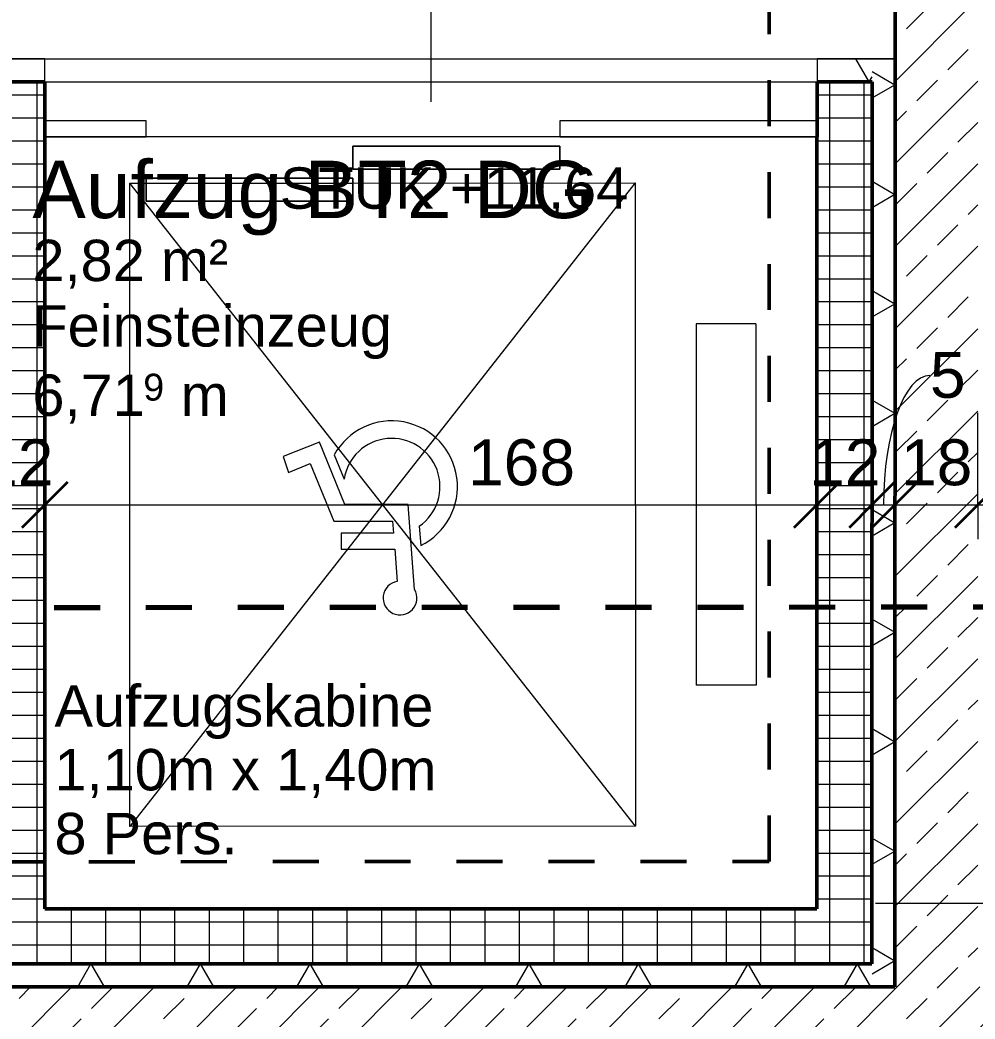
# Model space of a CAD drawing. Header units: metres. Extents: x -67.4 to -27.2, y 43.9 to 89.6.
# Drawn here: x -50.512 to -48.434, y 55.139 to 57.313 of the extents above; entities that cross this region are included whole.
import ezdxf

# ---------------------------------------------------------------- set-up
doc = ezdxf.new("R2010")
doc.units = ezdxf.units.M
doc.linetypes.add('Achse', pattern=[0.009, 0.005, -0.002, 0, -0.002])
doc.linetypes.add('Verdeckt', pattern=[0.003, 0.002, -0.001])
for name, color, linetype, lineweight in [('A_Bemassung-50_', 4, 'Continuous', 9), ('A_Bemassung_', 4, 'Continuous', 9), ('A_Beschriftung_', 7, 'Continuous', 9), ('A_Brandabschnitte', 30, 'Verdeckt', 50), ('A_Decken', 8, 'Continuous', 13), ('A_Raeume_', 7, 'Continuous', 5), ('A_Raeume_Beschriftung_', 7, 'Continuous', 9), ('A_Tueren', 31, 'Continuous', 13), ('A_Waende', 7, 'Continuous', 13), ('G-ANNO-SYMB_', 111, 'Continuous', 9), ('Q-SPCQ', 91, 'Continuous', 13), ('Text', 90, 'Continuous', 9)]:
    doc.layers.add(name, color=color, linetype=linetype, lineweight=lineweight)
doc.styles.add('Arial_2', font='arial.ttf', dxfattribs={"height": 0.09})
doc.styles.add('Arial_3', font='arial.ttf', dxfattribs={"height": 0.05849})
doc.styles.add('Arial_4', font='arial.ttf', dxfattribs={"height": 0.125})
doc.styles.add('Arial_5', font='arial.ttf', dxfattribs={"height": 0.1})
doc.dimstyles.new('WGA-Bemaßung', dxfattribs={"dimscale": 0.3048, "dimtxt": 0.102026, "dimasz": 0.328084, "dimexe": 0.246063, "dimexo": 0.0625, "dimgap": 0.04101, "dimtad": 1, "dimdec": 1, "dimlfac": 100, "dimrnd": 0.5, "dimdsep": 46, "dimtxsty": 'Arial_5', "dimblk1": 'OBLIQUE', "dimblk2": 'OBLIQUE', "dimsah": 1, "dimcen": 0.09, "dimdle": 0.246063, "dimazin": 2, "dimtfac": 1, "dimtdec": 4, "dimtix": 1, "dimtmove": 0, "dimatfit": 3, "dimfxl": 0.656168, "dimfxlon": 1, "dimtvp": 1, "dimtolj": 1, "dimtzin": 0, "dimarcsym": 2})
doc.dimstyles.new('WGA-Bemaßung_3', dxfattribs={"dimscale": 0.3048, "dimtxt": 0.102026, "dimasz": 0.328084, "dimexe": 0.246063, "dimexo": 0.0625, "dimgap": 0.04101, "dimtad": 1, "dimdec": 1, "dimlfac": 100, "dimrnd": 0.5, "dimdsep": 46, "dimtxsty": 'Arial_5', "dimblk1": 'OBLIQUE', "dimblk2": 'OBLIQUE', "dimsah": 1, "dimcen": 0.09, "dimdle": 0.246063, "dimazin": 2, "dimtfac": 1, "dimtdec": 4, "dimtix": 1, "dimtmove": 1, "dimatfit": 3, "dimfxl": 0.656168, "dimfxlon": 1, "dimtvp": 1, "dimtolj": 1, "dimtzin": 0, "dimarcsym": 2})
doc.dimstyles.new('WGA-Bemaßung_4', dxfattribs={"dimscale": 0.3048, "dimtxt": 0.102026, "dimasz": 0.328084, "dimexe": 0.246063, "dimexo": 0.0625, "dimgap": 0.04101, "dimtad": 1, "dimdec": 1, "dimlfac": 100, "dimrnd": 0.5, "dimdsep": 46, "dimtxsty": 'Arial_5', "dimblk1": 'OBLIQUE', "dimblk2": 'OBLIQUE', "dimsah": 1, "dimcen": 0.09, "dimdle": 0.246063, "dimazin": 2, "dimtfac": 1, "dimtdec": 4, "dimtix": 1, "dimtmove": 2, "dimatfit": 3, "dimfxl": 0.656168, "dimfxlon": 1, "dimtvp": 1, "dimtolj": 1, "dimtzin": 0, "dimarcsym": 2})
pattern_1 = [(0, (0, 0), (0, 0.05), []), (90, (0, 0), (-0.075, 0), [])]
pattern_2 = [(45, (0, 0), (-0.08980256, 0.08980256), []), (45, (0.0898, 0), (-0.08980256, 0.08980256), [0.0635, -0.03175])]

# ---------------------------------------------------------------- blocks, each defined once
blk = doc.blocks.new('Sonder_Aufzug - Schacht_1920x1920_Kabine_1680x1680-11025376-263_PP_03DG_BT2')
at = {"layer": 'Q-SPCQ'}
for p, q in [((-0.01, -1.25), (-0.01, 0.15)), ((-0.01, 0.15), (1.09, 0.15)), ((-0.01, 0.15), (1.09, -1.25)), ((-0.01, -1.25), (1.09, 0.15)), ((1.09, 0.15), (1.09, -1.25)), ((-0.2725, -0.157), (-0.1425, -0.157)), ((-0.2725, -0.943), (-0.2725, -0.157)), ((-0.1425, -0.943), (-0.1425, -0.157)), ((0.4706, -0.3654), (0.4846, -0.55)), ((0.5136, -0.4533), (0.5082, -0.3829)), ((0.6298, -0.4533), (0.5136, -0.4533)), ((0.6298, -0.4876), (0.6298, -0.4533)), ((0.4603, -0.5031), (0.4571, -0.4609)), ((0.5182, -0.5138), (0.5162, -0.4876)), ((0.5162, -0.4876), (0.6298, -0.4876)), ((0.6462, -0.5138), (0.5182, -0.5138)), ((0.6972, -0.6393), (0.6462, -0.5138)), ((0.4846, -0.55), (0.6218, -0.55)), ((0.6218, -0.55), (0.6772, -0.6863)), ((0.645, -0.6586), (0.6236, -0.6058)), ((0.7446, -0.6203), (0.6972, -0.6393)), ((0.7564, -0.6546), (0.7446, -0.6203)), ((0.6772, -0.6863), (0.7564, -0.6546)), ((-0.2725, -0.943), (-0.1425, -0.943)), ((0.6043, -1.25), (-0.01, -1.25)), ((1.0543, -1.25), (0.6043, -1.25)), ((1.09, -1.25), (1.0543, -1.25))]:
    blk.add_line(p, q, dxfattribs=at)
for centre, radius, start, end in [((0.5021, -0.3467), 0.0367, 279.5296, 210.6777), ((0.52, -0.5893), 0.143, 116.094, 331.0081), ((0.52, -0.5893), 0.1049, 124.6842, 350.9794)]:
    blk.add_arc(centre, radius, start, end, dxfattribs=at)
blk = doc.blocks.new('Tuer_S1_Aufzug_Teleskop1 - RB_1680x2220-11029026-263_PP_03DG_BT2')
at = {"layer": 'A_Tueren', "lineweight": 5}
for p, q in [((0.17, 0.2), (0.62, 0.2)), ((0.17, 0.15), (0.17, 0.2)), ((0.17, 0.2), (0.17, 0.15)), ((0.62, 0.2), (0.17, 0.2)), ((0.62, 0.2), (0.62, 0.15)), ((0.62, 0.15), (0.62, 0.2)), ((0.62, 0.15), (0.17, 0.15)), ((0.17, 0.15), (0.62, 0.15)), ((-0.28, 0.13), (0.17, 0.13)), ((-0.28, 0.08), (-0.28, 0.13)), ((-0.28, 0.13), (-0.28, 0.08)), ((0.17, 0.13), (-0.28, 0.13)), ((0.17, 0.13), (0.17, 0.08)), ((0.17, 0.08), (0.17, 0.13)), ((0.17, 0.08), (-0.28, 0.08)), ((-0.28, 0.08), (0.17, 0.08)), ((-0.28, 0.06), (-0.84, 0.06)), ((-0.84, 0.06), (-0.84, 0.025)), ((-0.28, 0.025), (-0.28, 0.06)), ((0.84, 0.06), (0.62, 0.06)), ((0.62, 0.06), (0.62, 0.025)), ((0.84, 0.025), (0.84, 0.06)), ((-0.84, 0.025), (-0.28, 0.025)), ((0.62, 0.025), (0.84, 0.025))]:
    blk.add_line(p, q, dxfattribs=at)
at = {"layer": 'A_Tueren'}
blk.add_line((-0.6083, 0.06), (0.6083, 0.06), dxfattribs=at)
blk = doc.blocks.new('BS_Tuer_PP - oben-10002441-263_PP_03DG_BT2')
at = {"layer": 'A_Beschriftung_'}
blk.add_line((0, 0.000124), (0, 0.010761), dxfattribs=at)
blk = doc.blocks.new('DIMBLOCK243-263_PP_03DG_BT2')
at = {"layer": 'A_Bemassung-50_', "transparency": 16777216}
for p, q in [((-50.5777, 56.2581), (-50.5777, 56.4581)), ((-50.4577, 56.2581), (-50.4577, 56.4581)), ((-50.5777, 56.2581), (-50.4577, 56.2581)), ((-50.5777, 56.2581), (-50.5777, 56.1831)), ((-50.4577, 56.2581), (-50.4577, 56.1831))]:
    blk.add_line(p, q, dxfattribs=at)
at = {"layer": 'A_Bemassung-50_', "lineweight": 35, "transparency": 16777216}
for p, q in [((-50.5777, 56.2581), (-50.5277, 56.3081)), ((-50.4577, 56.2581), (-50.4077, 56.3081)), ((-50.5777, 56.2581), (-50.6277, 56.2081)), ((-50.4577, 56.2581), (-50.5077, 56.2081))]:
    blk.add_line(p, q, dxfattribs=at)
at = {"layer": 'A_Bemassung-50_', "color": 0, "transparency": 16777216, "insert": (-50.5946, 56.4004), "char_height": 0.1, "width": 0.184588, "attachment_point": 1, "rotation": 359.9983, "line_spacing_factor": 0.941778, "style": 'Arial_5'}
blk.add_mtext('12', dxfattribs=at)
blk = doc.blocks.new('_Oblique')
at = {"color": 0, "linetype": 'ByBlock', "lineweight": -2}
blk.add_line((-0.5, -0.5), (0.5, 0.5), dxfattribs=at)
blk = doc.blocks.new('DIMBLOCK244-263_PP_03DG_BT2')
at = {"layer": 'A_Bemassung-50_', "transparency": 16777216}
for p, q in [((-50.4577, 56.2581), (-50.4577, 56.4581)), ((-48.778, 56.2581), (-48.7779, 56.4581)), ((-50.4577, 56.2581), (-48.778, 56.2581)), ((-50.4577, 56.2581), (-50.4577, 56.1831)), ((-48.778, 56.2581), (-48.778, 56.1831))]:
    blk.add_line(p, q, dxfattribs=at)
at = {"layer": 'A_Bemassung-50_', "lineweight": 35, "transparency": 16777216}
for p, q in [((-50.4577, 56.2581), (-50.4077, 56.3081)), ((-48.778, 56.2581), (-48.728, 56.3081)), ((-50.4577, 56.2581), (-50.5077, 56.2081)), ((-48.778, 56.2581), (-48.828, 56.2081))]:
    blk.add_line(p, q, dxfattribs=at)
at = {"layer": 'A_Bemassung-50_', "color": 0, "transparency": 16777216, "insert": (-49.5372, 56.4004), "char_height": 0.1, "width": 0.276883, "attachment_point": 1, "rotation": 359.9983, "line_spacing_factor": 0.941778, "style": 'Arial_5'}
blk.add_mtext('168', dxfattribs=at)
blk = doc.blocks.new('DIMBLOCK245-263_PP_03DG_BT2')
at = {"layer": 'A_Bemassung-50_', "transparency": 16777216}
for p, q in [((-48.778, 56.2581), (-48.7779, 56.4581)), ((-48.658, 56.2581), (-48.6579, 56.4581)), ((-48.778, 56.2581), (-48.658, 56.2581)), ((-48.778, 56.2581), (-48.778, 56.1831)), ((-48.658, 56.2581), (-48.658, 56.1831))]:
    blk.add_line(p, q, dxfattribs=at)
at = {"layer": 'A_Bemassung-50_', "lineweight": 35, "transparency": 16777216}
for p, q in [((-48.778, 56.2581), (-48.728, 56.3081)), ((-48.658, 56.2581), (-48.608, 56.3081)), ((-48.778, 56.2581), (-48.828, 56.2081)), ((-48.658, 56.2581), (-48.708, 56.2081))]:
    blk.add_line(p, q, dxfattribs=at)
at = {"layer": 'A_Bemassung-50_', "color": 0, "transparency": 16777216, "insert": (-48.7949, 56.4004), "char_height": 0.1, "width": 0.184588, "attachment_point": 1, "rotation": 359.9983, "line_spacing_factor": 0.941778, "style": 'Arial_5'}
blk.add_mtext('12', dxfattribs=at)
blk = doc.blocks.new('DIMBLOCK246-263_PP_03DG_BT2')
at = {"layer": 'A_Bemassung-50_', "transparency": 16777216}
for p, q in [((-48.658, 56.2581), (-48.6579, 56.4581)), ((-48.608, 56.2581), (-48.6079, 56.4581)), ((-48.658, 56.2581), (-48.608, 56.2581)), ((-48.658, 56.2581), (-48.658, 56.1831)), ((-48.608, 56.2581), (-48.608, 56.1831))]:
    blk.add_line(p, q, dxfattribs=at)
at = {"layer": 'A_Bemassung-50_', "lineweight": 35, "transparency": 16777216}
for p, q in [((-48.658, 56.2581), (-48.608, 56.3081)), ((-48.608, 56.2581), (-48.558, 56.3081)), ((-48.658, 56.2581), (-48.708, 56.2081)), ((-48.608, 56.2581), (-48.658, 56.2081))]:
    blk.add_line(p, q, dxfattribs=at)
at = {"layer": 'A_Bemassung-50_', "transparency": 16777216}
blk.add_ellipse((-48.5319, 56.2581), major_axis=(0, 0.2813), ratio=0.359042, start_param=0, end_param=1.570796, dxfattribs=at)
at = {"layer": 'A_Bemassung-50_', "color": 0, "transparency": 16777216, "insert": (-48.5319, 56.5907), "char_height": 0.1, "width": 0.092294, "attachment_point": 1, "rotation": 359.9983, "line_spacing_factor": 0.941778, "style": 'Arial_5'}
blk.add_mtext('5', dxfattribs=at)
blk = doc.blocks.new('DIMBLOCK247-263_PP_03DG_BT2')
at = {"layer": 'A_Bemassung-50_', "transparency": 16777216}
for p, q in [((-48.608, 56.2581), (-48.6079, 56.4581)), ((-48.428, 56.2581), (-48.4279, 56.4581)), ((-48.608, 56.2581), (-48.428, 56.2581)), ((-48.608, 56.2581), (-48.608, 56.1831)), ((-48.428, 56.2581), (-48.428, 56.1831))]:
    blk.add_line(p, q, dxfattribs=at)
at = {"layer": 'A_Bemassung-50_', "lineweight": 35, "transparency": 16777216}
for p, q in [((-48.608, 56.2581), (-48.558, 56.3081)), ((-48.428, 56.2581), (-48.378, 56.3081)), ((-48.608, 56.2581), (-48.658, 56.2081)), ((-48.428, 56.2581), (-48.478, 56.2081))]:
    blk.add_line(p, q, dxfattribs=at)
at = {"layer": 'A_Bemassung-50_', "color": 0, "transparency": 16777216, "insert": (-48.5949, 56.4004), "char_height": 0.1, "width": 0.184588, "attachment_point": 1, "rotation": 359.9983, "line_spacing_factor": 0.941778, "style": 'Arial_5'}
blk.add_mtext('18', dxfattribs=at)
blk = doc.blocks.new('DIMBLOCK248-263_PP_03DG_BT2')
at = {"layer": 'A_Bemassung-50_', "transparency": 16777216}
for p, q in [((-48.428, 56.2581), (-48.4279, 56.4581)), ((-48.3655, 56.2581), (-48.3654, 56.4581)), ((-48.428, 56.2581), (-48.3655, 56.2581)), ((-48.428, 56.2581), (-48.428, 56.1831)), ((-48.3655, 56.2581), (-48.3655, 56.1831))]:
    blk.add_line(p, q, dxfattribs=at)
at = {"layer": 'A_Bemassung-50_', "lineweight": 35, "transparency": 16777216}
for p, q in [((-48.428, 56.2581), (-48.378, 56.3081)), ((-48.3655, 56.2581), (-48.3155, 56.3081)), ((-48.428, 56.2581), (-48.478, 56.2081)), ((-48.3655, 56.2581), (-48.4155, 56.2081))]:
    blk.add_line(p, q, dxfattribs=at)
at = {"layer": 'A_Bemassung-50_', "transparency": 16777216}
blk.add_ellipse((-48.2159, 56.2581), major_axis=(-0.1808, 0), ratio=0.503187, start_param=4.712389, end_param=6.283185, dxfattribs=at)
at = {"layer": 'A_Bemassung-50_', "color": 0, "transparency": 16777216, "insert": (-48.2159, 56.4004), "char_height": 0.1, "width": 0.231677, "attachment_point": 1, "rotation": 359.9983, "line_spacing_factor": 0.941778, "style": 'Arial_5'}
blk.add_mtext('6,5', dxfattribs=at)
blk = doc.blocks.new('BS_Wand_Lollipop - rechts_oben-2026913-263_PP_03DG_BT2')
at = {"layer": 'A_Beschriftung_'}
for p, q in [((0.0046, 0.0016), (0.0134, 0.0016)), ((-0.003, 0), (0.003, 0)), ((0.0046, -0.0016), (0.0134, -0.0016))]:
    blk.add_line(p, q, dxfattribs=at)
for centre, start, end in [((0.0046, 0), 90, 270), ((0.0134, 0), 270, 90)]:
    blk.add_arc(centre, 0.0016, start, end, dxfattribs=at)

msp = doc.modelspace()

# ---------------------------------------------------------------- hatches: boundary and pattern name
at = {"layer": 'A_Waende', "lineweight": 5}
h = msp.add_hatch(dxfattribs=at)
h.set_pattern_fill('FP_2', color=250, style=0, pattern_type=2)
h.set_pattern_definition(pattern_2)
h.paths.add_polyline_path([(-48.428, 55.2087), (-48.4279, 57.3462), (-48.6079, 57.346), (-48.608, 55.2087), (-48.4334, 55.2087)])
h = msp.add_hatch(dxfattribs=at)
h.set_pattern_fill('FP_140', color=250, angle=-157.36, style=0, pattern_type=2)
h.set_pattern_definition([(359.998, (-49.61764, 57.17826), (7e-06, 0.20637), []), (59.998, (-49.61764, 57.17826), (-0.178727, 0.103196), []), (119.998, (-49.61764, 57.17826), (-0.178725, -0.10318), [])])
h.paths.add_polyline_path([(-48.658, 57.1786), (-48.6579, 57.1786), (-48.6579, 57.2286), (-48.7776, 57.2286), (-48.7776, 57.1786)])
h.paths.add_polyline_path([(-50.4577, 57.1787), (-50.4577, 57.2287), (-50.5777, 57.2286), (-50.5777, 57.1787), (-50.4577, 57.1787)])
h = msp.add_hatch(dxfattribs=at)
h.set_pattern_fill('FP_137', color=250, angle=202.64, style=0, pattern_type=2)
h.set_pattern_definition([(89.998, (-48.60853, 56.21877), (-0.20637, 7e-06), []), (149.998, (-48.60853, 56.21877), (-0.10319, -0.17872), []), (209.998, (-48.60853, 56.21877), (0.10318, -0.178725), [])])
h.paths.add_polyline_path([(-48.608, 55.2087), (-48.6081, 57.2286), (-48.6579, 57.2286), (-48.6579, 55.2087)])
h = msp.add_hatch(dxfattribs=at)
h.set_pattern_fill('FP_3', color=250, style=0, pattern_type=2)
h.set_pattern_definition(pattern_1)
h.paths.add_polyline_path([(-50.4578, 55.2587), (-50.4578, 57.1787), (-50.5777, 57.1787), (-50.5777, 55.2587)])
h = msp.add_hatch(dxfattribs=at)
h.set_pattern_fill('FP_3', color=250, style=0, pattern_type=2)
h.set_pattern_definition(pattern_1)
h.paths.add_polyline_path([(-48.6579, 57.0586), (-48.658, 57.1786), (-48.7776, 57.1786), (-48.7776, 57.0586), (-48.658, 57.0586)])
h = msp.add_hatch(dxfattribs=at)
h.set_pattern_fill('FP_3', color=250, style=0, pattern_type=2)
h.set_pattern_definition(pattern_1)
h.paths.add_polyline_path([(-48.658, 55.3787), (-48.658, 55.3787), (-48.658, 57.0586), (-48.7779, 57.0585), (-48.7776, 55.3787), (-48.658, 55.3787)])
h = msp.add_hatch(dxfattribs=at)
h.set_pattern_fill('FP_3', color=250, style=0, pattern_type=2)
h.set_pattern_definition(pattern_1)
h.paths.add_polyline_path([(-48.658, 55.2587), (-48.658, 55.3787), (-50.4578, 55.3787), (-50.4577, 55.2587), (-48.7052, 55.2587)])
h = msp.add_hatch(dxfattribs=at)
h.set_pattern_fill('FP_138', color=250, angle=202.64, style=0, pattern_type=2)
h.set_pattern_definition([(179.998, (-49.64265, 55.25871), (-7e-06, -0.20637), []), (239.998, (-49.64265, 55.25871), (0.178727, -0.103196), []), (299.998, (-49.64265, 55.25871), (0.178725, 0.10318), [])])
h.paths.add_polyline_path([(-48.658, 55.2087), (-48.658, 55.2587), (-50.6278, 55.2587), (-50.6278, 55.2087), (-48.7776, 55.2087)])
h = msp.add_hatch(dxfattribs=at)
h.set_pattern_fill('FP_2', color=250, style=0, pattern_type=2)
h.set_pattern_definition(pattern_2)
h.paths.add_polyline_path([(-47.0638, 55.0286), (-47.0638, 55.2086), (-53.1235, 55.2087), (-53.1235, 55.0288), (-47.0639, 55.0286)])

# ---------------------------------------------------------------- linework, layer by layer
at = {"layer": 'A_Brandabschnitte'}
for p, q in [((-48.8819, 55.4819), (-48.8819, 57.4588)), ((-50.7619, 55.4809), (-48.8819, 55.4819))]:
    msp.add_line(p, q, dxfattribs=at)
at = {"layer": 'A_Decken'}
msp.add_line((-50.4577, 57.2287), (-48.7776, 57.2286), dxfattribs=at)
at = {"layer": 'A_Raeume_', "flags": 128}
for points in [[(-53.9886, 60.1288), (-53.9888, 55.2088), (-50.6278, 55.2087), (-50.6277, 57.2287), (-50.4577, 57.2287), (-48.7776, 57.2286), (-48.6079, 57.2286), (-48.6079, 57.7412), (-47.3962, 57.7411), (-47.3962, 57.9086), (-47.3962, 58.7511), (-47.0337, 58.7511), (-47.0336, 60.1286), (-48.1311, 60.1287), (-53.4386, 60.1288)], [(-50.4577, 57.0587), (-50.4578, 55.3787), (-48.778, 55.3787), (-48.7779, 57.0586)]]:
    msp.add_lwpolyline(points, close=True, dxfattribs=at)
at = {"layer": 'A_Waende', "color": 10, "lineweight": 50}
for p, q in [((-48.6079, 57.3462), (-48.608, 55.2087)), ((-50.4577, 57.1787), (-50.5777, 57.1787)), ((-50.4578, 55.3787), (-50.4577, 57.1787)), ((-48.6579, 57.1786), (-48.7776, 57.1786)), ((-48.7776, 57.1786), (-48.7776, 57.0586)), ((-48.658, 55.2587), (-48.6579, 57.1786)), ((-48.7779, 57.0586), (-48.778, 55.3787)), ((-48.7776, 57.0586), (-48.7779, 57.0586)), ((-48.778, 55.3787), (-50.4578, 55.3787)), ((-50.5778, 55.2587), (-48.658, 55.2587)), ((-48.608, 55.2087), (-53.1235, 55.2088))]:
    msp.add_line(p, q, dxfattribs=at)
at = {"layer": 'A_Waende', "color": 250, "lineweight": 5}
for p, q in [((-50.4577, 57.2287), (-50.6277, 57.2287)), ((-50.4577, 57.1787), (-50.4577, 57.2287)), ((-48.6079, 57.2286), (-48.7776, 57.2286)), ((-48.7776, 57.2286), (-48.7776, 57.1786))]:
    msp.add_line(p, q, dxfattribs=at)
at = {"layer": 'A_Waende'}
for p, q in [((-50.4577, 57.1787), (-48.7776, 57.1786)), ((-48.7779, 57.0586), (-50.4577, 57.0587))]:
    msp.add_line(p, q, dxfattribs=at)
at = {"layer": 'G-ANNO-SYMB_', "linetype": 'Achse', "lineweight": 70}
msp.add_line((-56.4379, 56.0314), (-46.7419, 56.0366), dxfattribs=at)

# ---------------------------------------------------------------- block references
at = {"layer": 'A_Beschriftung_', "xscale": 49.99999999999998, "yscale": 49.99999999999998, "zscale": 49.99999999999998, "rotation": 359.998275878371}
msp.add_blockref('BS_Tuer_PP - oben-10002441-263_PP_03DG_BT2', (-49.6176, 57.1287), dxfattribs=at)
at = {"layer": 'A_Beschriftung_', "xscale": 49.99999999999998, "yscale": 49.99999999999998, "zscale": 49.99999999999998}
msp.add_blockref('BS_Wand_Lollipop - rechts_oben-2026913-263_PP_03DG_BT2', (-48.5003, 55.3911), dxfattribs=at)
at = {"layer": 'A_Tueren', "rotation": 179.998275878371}
msp.add_blockref('Tuer_S1_Aufzug_Teleskop1 - RB_1680x2220-11029026-263_PP_03DG_BT2', (-49.6176, 57.1187), dxfattribs=at)
at = {"layer": 'Q-SPCQ', "rotation": 180.0233574079113}
msp.add_blockref('Sonder_Aufzug - Schacht_1920x1920_Kabine_1680x1680-11025376-263_PP_03DG_BT2', (-49.1828, 55.7085), dxfattribs=at)

# ---------------------------------------------------------------- texts
at = {"layer": 'A_Beschriftung_', "insert": (-49.9465, 56.9923), "char_height": 0.09, "width": 0.905907, "attachment_point": 1, "rotation": 359.9983, "style": 'Arial_2'}
msp.add_mtext('STUK +11,64', dxfattribs=at)
at = {"layer": 'A_Raeume_Beschriftung_', "attachment_point": 1}
for s, insert, char_height, width, style in [('Aufzug BT2 DG', (-50.4851, 57.0068), 0.125, 1.475105, 'Arial_4'), ('2,82 m²', (-50.4851, 56.8348), 0.09, 0.505063, 'Arial_2'), ('Feinsteinzeug', (-50.4851, 56.6923), 0.09, 0.909915, 'Arial_2'), ('6,71', (-50.4851, 56.5414), 0.09, 0.292616, 'Arial_2'), ('9', (-50.2437, 56.5432), 0.0585, 0.056118, 'Arial_3'), (' m', (-50.1974, 56.5414), 0.09, 0.164346, 'Arial_2')]:
    msp.add_mtext(s, dxfattribs=dict(at, insert=insert, char_height=char_height, width=width, style=style))
at = {"layer": 'Text', "color": 7, "char_height": 0.09, "attachment_point": 1, "style": 'Arial_2'}
for s, insert, width in [('Aufzugskabine', (-50.437, 55.8653), 0.970042), ('1,10m x 1,40m ', (-50.437, 55.7264), 1.022152), ('8 Pers.', (-50.437, 55.5875), 0.464979)]:
    msp.add_mtext(s, dxfattribs=dict(at, insert=insert, width=width))

# ---------------------------------------------------------------- dimensions: what is measured, and where the dimension line sits
at = {"layer": 'A_Bemassung_'}
for base, p1, p2, angle, override, picture, middle in [((-48.608, 56.2581), (-48.6579, 56.4581), (-48.6079, 56.4581), 359.9983, {"dimpost": '<>', "dimfxl": 0.05}, 'DIMBLOCK246-263_PP_03DG_BT2', (-48.4858, 56.5241)), ((-48.3654548112, 56.2580559783), (-48.4279487929, 56.4580578589), (-48.3654487929, 56.4580559782), 359.9982758785, {"dimpost": '<>', "dimfxl": 0.0625}, 'DIMBLOCK248-263_PP_03DG_BT2', (-48.1000532839, 56.3337042924))]:
    dim = msp.add_linear_dim(base=base, p1=p1, p2=p2, angle=angle, dimstyle='WGA-Bemaßung_3', override=override, dxfattribs=at)
    dim.commit()
    dim.dimension.update_dxf_attribs({"geometry": picture, "text_midpoint": middle, "dimtype": 160})
for base, p1, p2, override, picture, middle in [((-50.4577, 56.2581), (-50.5777, 56.4581), (-50.4577, 56.4581), {"dimpost": '<>', "dimfxl": 0.12}, 'DIMBLOCK243-263_PP_03DG_BT2', (-50.5177, 56.3208)), ((-48.658, 56.2581), (-48.7779, 56.4581), (-48.6579, 56.4581), {"dimpost": '<>', "dimfxl": 0.12}, 'DIMBLOCK245-263_PP_03DG_BT2', (-48.718, 56.3208)), ((-48.428, 56.2581), (-48.6079, 56.4581), (-48.4279, 56.4581), {"dimpost": '<>', "dimfxl": 0.18}, 'DIMBLOCK247-263_PP_03DG_BT2', (-48.518, 56.3216))]:
    dim = msp.add_linear_dim(base=base, p1=p1, p2=p2, angle=359.9983, dimstyle='WGA-Bemaßung', override=override, dxfattribs=at)
    dim.commit()
    dim.dimension.update_dxf_attribs({"geometry": picture, "text_midpoint": middle})
dim = msp.add_linear_dim(base=(-48.778, 56.2581), p1=(-50.4577, 56.4581), p2=(-48.7779, 56.4581), angle=359.9983, dimstyle='WGA-Bemaßung_4', override={"dimpost": '<>', "dimfxl": 1.679785}, dxfattribs=at)
dim.commit()
dim.dimension.update_dxf_attribs({"geometry": 'DIMBLOCK244-263_PP_03DG_BT2', "text_midpoint": (-49.3988, 56.3337), "dimtype": 160, "text_rotation": 359.9983})

doc.saveas('drawing.dxf')
